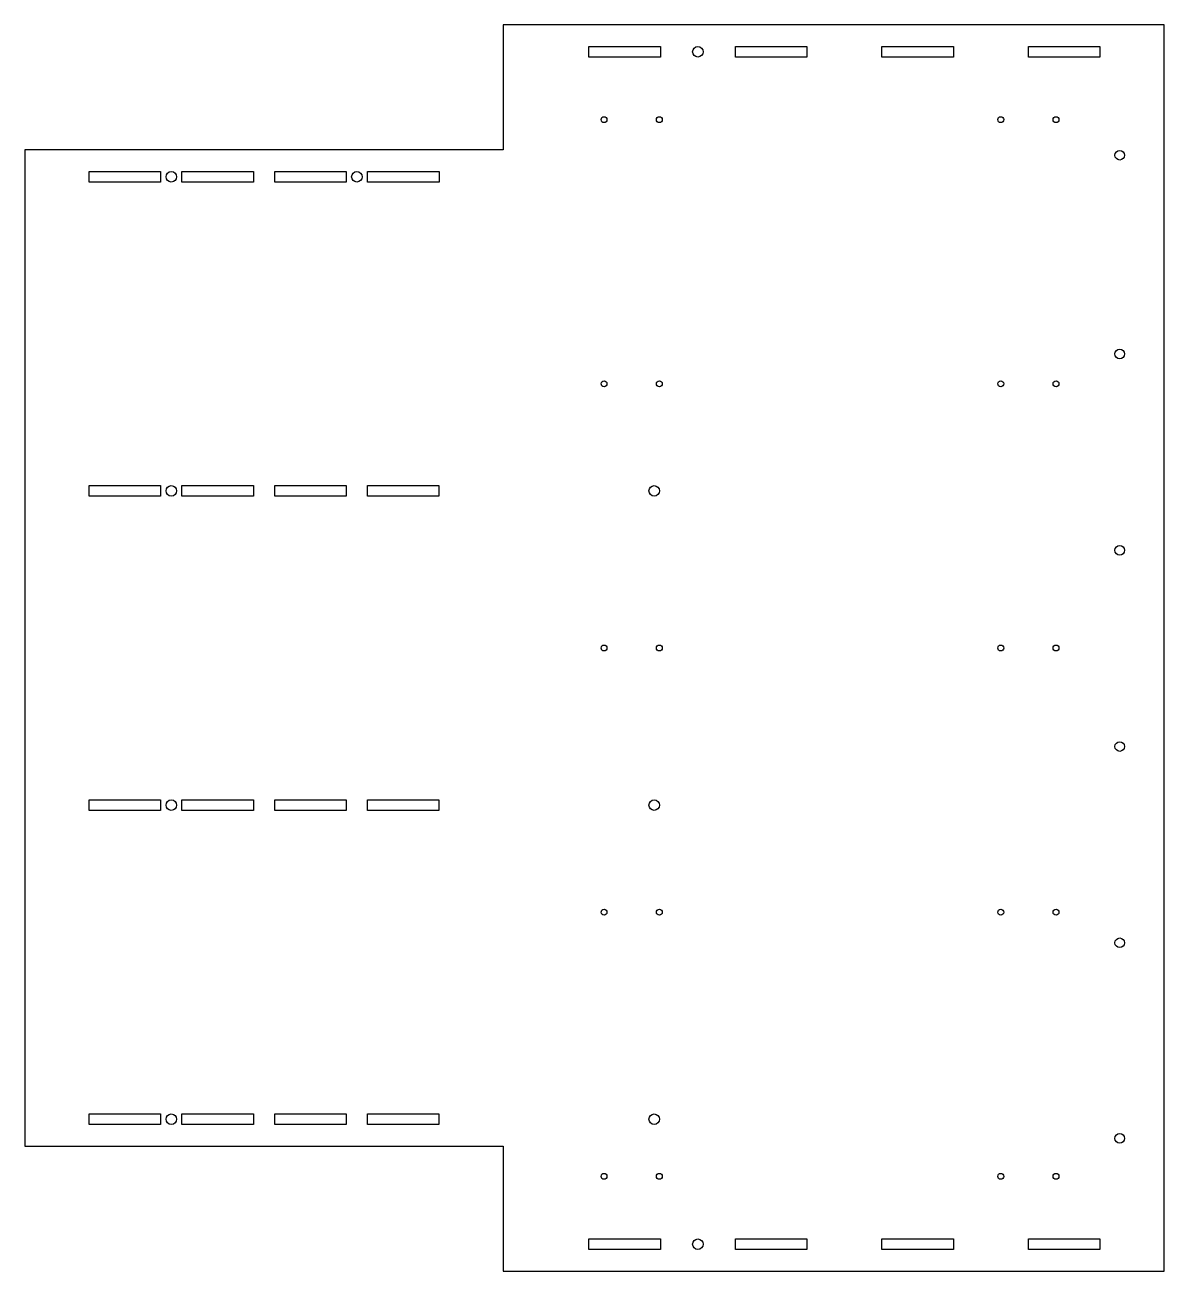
# Model space of a CAD drawing. Header units: millimetres. Extents: x 443 to 1082, y 413 to 1112.
import ezdxf

# ---------------------------------------------------------------- set-up
doc = ezdxf.new("R2010")
doc.units = ezdxf.units.MM
doc.layers.add('По умолчанию', color=7, linetype='Continuous', lineweight=30)

msp = doc.modelspace()

# ---------------------------------------------------------------- linework, layer by layer
at = {"layer": 'По умолчанию', "color": 18, "lineweight": 30, "true_color": 0x000000}
msp.add_lwpolyline([(443.3, 483.45), (711.3, 483.45), (711.3, 483.45), (711.3, 413.45), (711.3, 413.45), (1081.7, 413.45), (1081.7, 413.45), (1081.7, 1111.55), (1081.7, 1111.55), (711.3, 1111.55), (711.3, 1111.55), (711.3, 1041.55), (711.3, 1041.55), (443.3, 1041.55), (443.3, 1041.55), (443.3, 483.45)], dxfattribs=at)
at = {"layer": 'По умолчанию', "color": 18, "lineweight": 30, "true_color": 0x000000, "extrusion": (0, 0, -1)}
for points in [[(-759.4, 1093.475), (-759.4, 1099.525), (-759.4, 1099.525), (-799.45, 1099.525), (-799.45, 1099.525), (-799.45, 1093.475), (-799.45, 1093.475), (-759.4, 1093.475)], [(-841.475, 1093.475), (-841.475, 1099.525), (-841.475, 1099.525), (-881.525, 1099.525), (-881.525, 1099.525), (-881.525, 1093.475), (-881.525, 1093.475), (-841.475, 1093.475)], [(-923.55, 1093.475), (-923.55, 1099.525), (-923.55, 1099.525), (-963.6, 1099.525), (-963.6, 1099.525), (-963.6, 1093.475), (-963.6, 1093.475), (-923.55, 1093.475)], [(-1005.625, 1093.475), (-1005.625, 1099.525), (-1005.625, 1099.525), (-1045.675, 1099.525), (-1045.675, 1099.525), (-1045.675, 1093.475), (-1045.675, 1093.475), (-1005.625, 1093.475)], [(-479.325, 1023.475), (-479.325, 1029.525), (-479.325, 1029.525), (-519.375, 1029.525), (-519.375, 1029.525), (-519.375, 1023.475), (-519.375, 1023.475), (-479.325, 1023.475)], [(-531.325, 1023.475), (-531.325, 1029.525), (-531.325, 1029.525), (-571.375, 1029.525), (-571.375, 1029.525), (-571.375, 1023.475), (-571.375, 1023.475), (-531.325, 1023.475)], [(-583.325, 1023.475), (-583.325, 1029.525), (-583.325, 1029.525), (-623.375, 1029.525), (-623.375, 1029.525), (-623.375, 1023.475), (-623.375, 1023.475), (-583.325, 1023.475)], [(-635.325, 1023.475), (-635.325, 1029.525), (-635.325, 1029.525), (-675.375, 1029.525), (-675.375, 1029.525), (-675.375, 1023.475), (-675.375, 1023.475), (-635.325, 1023.475)], [(-479.325, 847.475), (-479.325, 853.525), (-479.325, 853.525), (-519.375, 853.525), (-519.375, 853.525), (-519.375, 847.475), (-519.375, 847.475), (-479.325, 847.475)], [(-531.3, 847.475), (-531.3, 853.525), (-531.3, 853.525), (-571.35, 853.525), (-571.35, 853.525), (-571.35, 847.475), (-571.35, 847.475), (-531.3, 847.475)], [(-583.275, 847.475), (-583.275, 853.525), (-583.275, 853.525), (-623.325, 853.525), (-623.325, 853.525), (-623.325, 847.475), (-623.325, 847.475), (-583.275, 847.475)], [(-635.25, 847.475), (-635.25, 853.525), (-635.25, 853.525), (-675.3, 853.525), (-675.3, 853.525), (-675.3, 847.475), (-675.3, 847.475), (-635.25, 847.475)], [(-479.325, 671.475), (-479.325, 677.525), (-479.325, 677.525), (-519.375, 677.525), (-519.375, 677.525), (-519.375, 671.475), (-519.375, 671.475), (-479.325, 671.475)], [(-531.3, 671.475), (-531.3, 677.525), (-531.3, 677.525), (-571.35, 677.525), (-571.35, 677.525), (-571.35, 671.475), (-571.35, 671.475), (-531.3, 671.475)], [(-583.275, 671.475), (-583.275, 677.525), (-583.275, 677.525), (-623.325, 677.525), (-623.325, 677.525), (-623.325, 671.475), (-623.325, 671.475), (-583.275, 671.475)], [(-635.25, 671.475), (-635.25, 677.525), (-635.25, 677.525), (-675.3, 677.525), (-675.3, 677.525), (-675.3, 671.475), (-675.3, 671.475), (-635.25, 671.475)], [(-479.325, 495.475), (-479.325, 501.525), (-479.325, 501.525), (-519.375, 501.525), (-519.375, 501.525), (-519.375, 495.475), (-519.375, 495.475), (-479.325, 495.475)], [(-531.3, 495.475), (-531.3, 501.525), (-531.3, 501.525), (-571.35, 501.525), (-571.35, 501.525), (-571.35, 495.475), (-571.35, 495.475), (-531.3, 495.475)], [(-583.275, 495.475), (-583.275, 501.525), (-583.275, 501.525), (-623.325, 501.525), (-623.325, 501.525), (-623.325, 495.475), (-623.325, 495.475), (-583.275, 495.475)], [(-635.25, 495.475), (-635.25, 501.525), (-635.25, 501.525), (-675.3, 501.525), (-675.3, 501.525), (-675.3, 495.475), (-675.3, 495.475), (-635.25, 495.475)], [(-759.4, 425.475), (-759.4, 431.525), (-759.4, 431.525), (-799.45, 431.525), (-799.45, 431.525), (-799.45, 425.475), (-799.45, 425.475), (-759.4, 425.475)], [(-841.475, 425.475), (-841.475, 431.525), (-841.475, 431.525), (-881.525, 431.525), (-881.525, 431.525), (-881.525, 425.475), (-881.525, 425.475), (-841.475, 425.475)], [(-923.55, 425.475), (-923.55, 431.525), (-923.55, 431.525), (-963.6, 431.525), (-963.6, 431.525), (-963.6, 425.475), (-963.6, 425.475), (-923.55, 425.475)], [(-1005.625, 425.475), (-1005.625, 431.525), (-1005.625, 431.525), (-1045.675, 431.525), (-1045.675, 431.525), (-1045.675, 425.475), (-1045.675, 425.475), (-1005.625, 425.475)]]:
    msp.add_lwpolyline(points, dxfattribs=at)
at = {"layer": 'По умолчанию', "color": 18, "lineweight": 30, "true_color": 0x000000}
for centre, radius in [((820.4625, 1096.5), 2.95), ((767.85, 1058.5), 1.65), ((798.85, 1058.5), 1.65), ((990.15, 1058.5), 1.65), ((1021.15, 1058.5), 1.65), ((1056.85, 1038.5546), 2.7), ((525.35, 1026.5), 2.95), ((629.35, 1026.5), 2.95), ((1056.85, 927.2105), 2.7), ((767.85, 910.5), 1.65), ((798.85, 910.5), 1.65), ((990.15, 910.5), 1.65), ((1021.15, 910.5), 1.65), ((525.3375, 850.5), 2.95), ((795.9542, 850.5), 2.95), ((1056.85, 817.2548), 2.7), ((767.85, 762.5), 1.65), ((798.85, 762.5), 1.65), ((990.15, 762.5), 1.65), ((1021.15, 762.5), 1.65), ((1056.85, 707.2991), 2.7), ((525.3375, 674.5), 2.95), ((795.9542, 674.5), 2.95), ((767.85, 614.5), 1.65), ((798.85, 614.5), 1.65), ((990.15, 614.5), 1.65), ((1021.15, 614.5), 1.65), ((1056.85, 597.3433), 2.7), ((525.3375, 498.5), 2.95), ((795.9542, 498.5), 2.95), ((1056.85, 487.7931), 2.7), ((767.85, 466.5), 1.65), ((798.85, 466.5), 1.65), ((990.15, 466.5), 1.65), ((1021.15, 466.5), 1.65), ((820.4625, 428.5), 2.95)]:
    msp.add_circle(centre, radius, dxfattribs=at)

doc.saveas('drawing.dxf')
